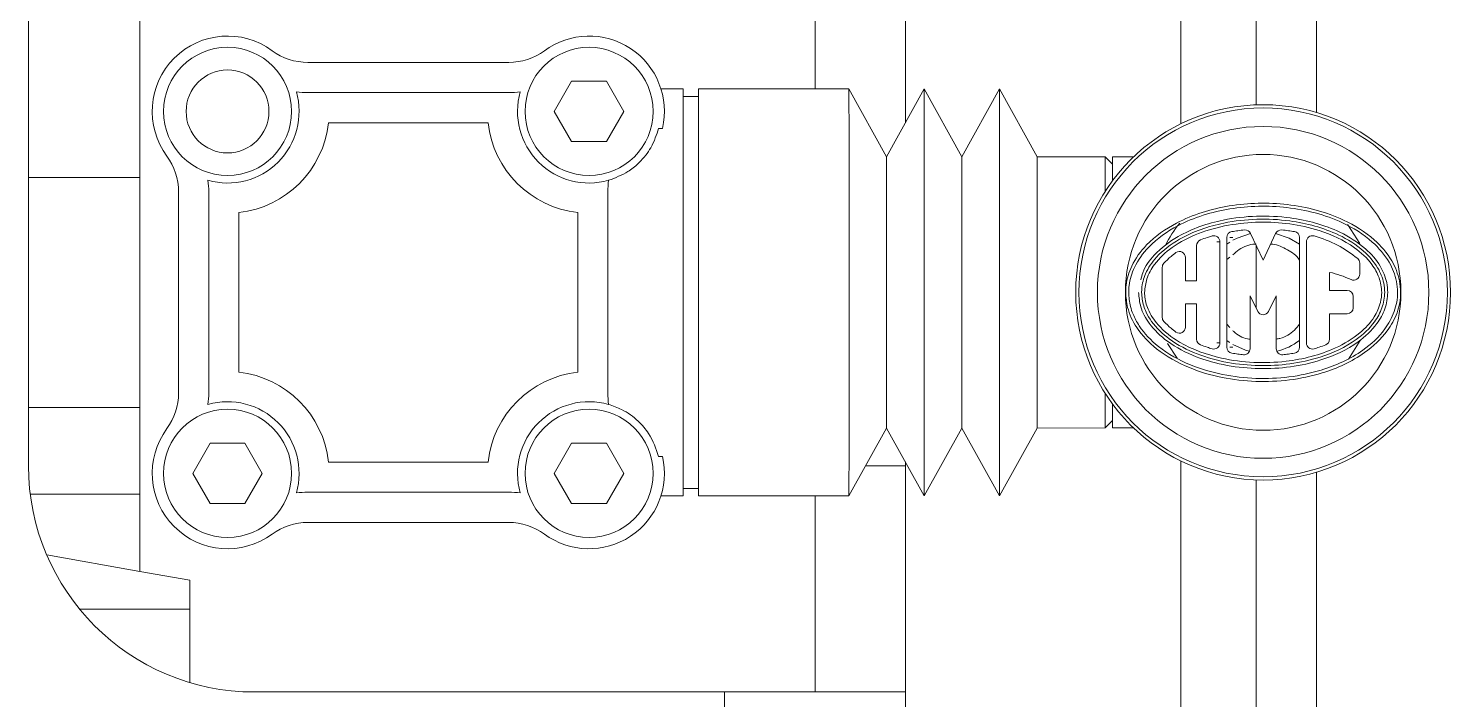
# Model space of a CAD drawing. Header units: millimetres. Extents: x 119 to 316, y 482 to 761.
# Drawn here: x 158.074 to 162.795, y 541.796 to 544.021 of the extents above; entities that cross this region are included whole.
import ezdxf

# ---------------------------------------------------------------- set-up
doc = ezdxf.new("R2010")
doc.units = ezdxf.units.MM

msp = doc.modelspace()

# ---------------------------------------------------------------- linework, layer by layer
at = {"color": 7, "linetype": 'Continuous', "lineweight": 15}
for p, q in [((158.4439, 547.6174), (158.4439, 542.2209)), ((158.0741, 546.9709), (158.0741, 542.5709)), ((160.985, 543.708), (160.985, 544.3339)), ((162.3491, 544.2994), (162.3491, 543.7424)), ((162.1491, 544.2743), (162.1491, 543.7676)), ((160.685, 543.8208), (160.685, 544.221)), ((159.6683, 543.9084), (159.0016, 543.9084)), ((159.6683, 543.8084), (159.0016, 543.8084)), ((159.8772, 543.8459), (159.8195, 543.7459)), ((159.9927, 543.8459), (159.8772, 543.8459)), ((160.0504, 543.7459), (159.9927, 543.8459)), ((160.2475, 543.8209), (160.1742, 543.8209)), ((160.2475, 543.8209), (160.2475, 542.4709)), ((160.7977, 543.8208), (160.2977, 543.8209)), ((160.9226, 543.5957), (160.7977, 543.8208)), ((161.0477, 543.8207), (160.9226, 543.5957)), ((161.1726, 543.5957), (161.0477, 543.8207)), ((161.2977, 543.8206), (161.1726, 543.5957)), ((161.4226, 543.5956), (161.2977, 543.8206)), ((160.2976, 543.7959), (160.2476, 543.7959)), ((159.5996, 543.7084), (159.0704, 543.7084)), ((159.8195, 543.7459), (159.8772, 543.6459)), ((159.9927, 543.6459), (160.0504, 543.7459)), ((160.1786, 543.6896), (160.1657, 543.6896)), ((159.8772, 543.6459), (159.9927, 543.6459)), ((161.6476, 543.5956), (161.4226, 543.5956)), ((161.6725, 543.5707), (161.6476, 543.5956)), ((161.7426, 543.5956), (161.6725, 543.5956)), ((161.6725, 543.5956), (161.6725, 543.5161)), ((158.4439, 543.5272), (158.0741, 543.5272)), ((158.5725, 543.4793), (158.5725, 542.8126)), ((158.6725, 543.4793), (158.6725, 542.8126)), ((159.9975, 542.8126), (159.9975, 543.4793)), ((158.7725, 543.4105), (158.7725, 542.8813)), ((159.8975, 542.8813), (159.8975, 543.4105)), ((162.131, 543.3415), (162.1725, 543.2524)), ((162.1725, 543.2524), (162.214, 543.3415)), ((161.9518, 543.1845), (161.9518, 543.3014)), ((162.019, 543.3137), (162.029, 543.3137)), ((162.029, 543.3137), (162.029, 542.9781)), ((162.0518, 542.9641), (162.0518, 543.3278)), ((162.0518, 543.3054), (162.0618, 543.3125)), ((162.0718, 543.3278), (162.0618, 543.3278)), ((162.1491, 543.3027), (162.1491, 543.0939)), ((162.2931, 543.3278), (162.2931, 542.9641)), ((162.316, 542.9781), (162.316, 543.3137)), ((161.9147, 543.2613), (161.9147, 543.1845)), ((162.0518, 543.2544), (162.0618, 543.2625)), ((162.4931, 543.2431), (162.4931, 543.2064)), ((161.8376, 543.063), (161.8376, 543.2289)), ((162.3931, 543.2123), (162.3931, 543.1524)), ((161.9147, 543.1845), (161.9518, 543.1845)), ((162.3931, 543.1524), (162.4516, 543.1524)), ((161.9518, 543.1074), (161.9147, 543.1074)), ((161.9147, 543.1074), (161.9147, 543.0306)), ((161.9518, 542.9905), (161.9518, 543.1074)), ((162.1289, 543.1342), (162.1289, 542.9592)), ((162.1546, 543.0828), (162.1289, 543.1342)), ((162.216, 543.1342), (162.1904, 543.0828)), ((162.216, 542.9592), (162.216, 543.1342)), ((162.4716, 543.1324), (162.4716, 543.0952)), ((162.3931, 543.0752), (162.3931, 542.9905)), ((162.4516, 543.0752), (162.3931, 543.0752)), ((162.0618, 543.0297), (162.0518, 543.0403)), ((162.019, 542.9781), (162.029, 542.9781)), ((162.0718, 542.9641), (162.0618, 542.9641)), ((158.0741, 542.7647), (158.4439, 542.7647)), ((161.6725, 542.7758), (161.6725, 542.6963)), ((161.6476, 542.6963), (161.6725, 542.7212)), ((160.7977, 542.4711), (160.9226, 542.6961)), ((160.9226, 542.6961), (161.0477, 542.4711)), ((161.0477, 542.4711), (161.1726, 542.6962)), ((161.1726, 542.6962), (161.2977, 542.4712)), ((161.2977, 542.4712), (161.4226, 542.6962)), ((161.4226, 542.6962), (161.6476, 542.6963)), ((161.6725, 542.6963), (161.7426, 542.6963)), ((158.6772, 542.6459), (158.6195, 542.5459)), ((158.7927, 542.6459), (158.6772, 542.6459)), ((158.8504, 542.5459), (158.7927, 542.6459)), ((159.8772, 542.6459), (159.8195, 542.5459)), ((159.9927, 542.6459), (159.8772, 542.6459)), ((160.0504, 542.5459), (159.9927, 542.6459)), ((159.0704, 542.5834), (159.5996, 542.5834)), ((160.1657, 542.6022), (160.1786, 542.6022)), ((160.985, 542.5709), (160.985, 542.5839)), ((158.6195, 542.5459), (158.6772, 542.4459)), ((158.7927, 542.4459), (158.8504, 542.5459)), ((159.8195, 542.5459), (159.8772, 542.4459)), ((159.9927, 542.4459), (160.0504, 542.5459)), ((160.985, 541.8209), (160.985, 542.5709)), ((162.3491, 542.5494), (162.3491, 541.7709)), ((159.0016, 542.4834), (159.6683, 542.4834)), ((160.2476, 542.4959), (160.2976, 542.4959)), ((162.1491, 542.5243), (162.1491, 541.7709)), ((158.4439, 542.4772), (158.0799, 542.4772)), ((158.6772, 542.4459), (158.7927, 542.4459)), ((159.8772, 542.4459), (159.9927, 542.4459)), ((160.1742, 542.4709), (160.2475, 542.4709)), ((160.2977, 542.4709), (160.7977, 542.4711)), ((160.685, 541.8209), (160.685, 542.471)), ((159.0016, 542.3834), (159.6683, 542.3834)), ((158.4439, 542.2209), (158.1347, 542.2754)), ((158.4439, 542.2209), (158.61, 542.1916)), ((158.61, 542.1916), (158.61, 541.8521)), ((158.61, 542.0959), (158.2437, 542.0959)), ((158.8241, 541.8209), (160.385, 541.8209)), ((160.385, 541.8209), (160.985, 541.8209)), ((160.985, 540.5991), (160.985, 541.8209))]:
    msp.add_line(p, q, dxfattribs=at)
at = {"color": 8, "linetype": 'Continuous', "lineweight": 15}
for p, q in [((161.8991, 544.3371), (161.8991, 543.7047)), ((161.8866, 542.928), (161.8553, 542.9767)), ((162.4946, 542.9862), (162.4559, 542.9247)), ((161.8991, 542.5871), (161.8991, 540.5991)), ((160.985, 542.5709), (160.8531, 542.5709)), ((160.385, 540.5991), (160.385, 541.8209))]:
    msp.add_line(p, q, dxfattribs=at)
at = {"color": 7, "linetype": 'Continuous', "lineweight": 15, "flags": 128}
for points in [[(160.2977, 542.4709), (160.2977, 542.4732), (160.2977, 542.4916), (160.2977, 542.5278), (160.2978, 542.5808), (160.2978, 542.6493), (160.2978, 542.7313), (160.2978, 542.8247), (160.2978, 542.9268), (160.2978, 543.0348), (160.2978, 543.1459), (160.2978, 543.257), (160.2978, 543.3651), (160.2978, 543.4672), (160.2978, 543.5605), (160.2978, 543.6425), (160.2978, 543.711), (160.2977, 543.7641), (160.2977, 543.8003), (160.2977, 543.8186), (160.2977, 543.8209)], [(160.7977, 542.4711), (160.7977, 542.4734), (160.7977, 542.4917), (160.7977, 542.5279), (160.7978, 542.581), (160.7978, 542.6494), (160.7978, 542.7314), (160.7978, 542.8247), (160.7978, 542.9268), (160.7978, 543.0348), (160.7978, 543.1459), (160.7978, 543.257), (160.7978, 543.365), (160.7978, 543.4671), (160.7978, 543.5604), (160.7978, 543.6424), (160.7978, 543.7109), (160.7977, 543.7639), (160.7977, 543.8001), (160.7977, 543.8185), (160.7977, 543.8208)], [(161.0477, 542.4711), (161.0477, 542.4734), (161.0477, 542.4918), (161.0477, 542.528), (161.0478, 542.581), (161.0478, 542.6495), (161.0478, 542.7315), (161.0478, 542.8248), (161.0478, 542.9268), (161.0478, 543.0349), (161.0478, 543.1459), (161.0478, 543.257), (161.0478, 543.365), (161.0478, 543.4671), (161.0478, 543.5604), (161.0478, 543.6424), (161.0478, 543.7108), (161.0477, 543.7639), (161.0477, 543.8001), (161.0477, 543.8184), (161.0477, 543.8207)], [(161.2977, 542.4712), (161.2977, 542.4735), (161.2977, 542.4918), (161.2977, 542.528), (161.2978, 542.5811), (161.2978, 542.6495), (161.2978, 542.7315), (161.2978, 542.8248), (161.2978, 542.9268), (161.2978, 543.0349), (161.2978, 543.1459), (161.2978, 543.257), (161.2978, 543.365), (161.2978, 543.4671), (161.2978, 543.5603), (161.2978, 543.6423), (161.2978, 543.7108), (161.2977, 543.7638), (161.2977, 543.8), (161.2977, 543.8183), (161.2977, 543.8206)], [(160.2476, 542.4959), (160.2477, 542.4981), (160.2477, 542.5158), (160.2477, 542.5507), (160.2477, 542.6018), (160.2478, 542.6677), (160.2478, 542.7467), (160.2478, 542.8366), (160.2478, 542.9349), (160.2478, 543.0389), (160.2478, 543.1459), (160.2478, 543.2529), (160.2478, 543.357), (160.2478, 543.4553), (160.2478, 543.5452), (160.2478, 543.6241), (160.2477, 543.6901), (160.2477, 543.7412), (160.2477, 543.776), (160.2477, 543.7937), (160.2476, 543.7959)], [(160.2976, 542.4959), (160.2977, 542.4982), (160.2977, 542.5158), (160.2977, 542.5507), (160.2977, 542.6018), (160.2978, 542.6677), (160.2978, 542.7467), (160.2978, 542.8366), (160.2978, 542.9349), (160.2978, 543.0389), (160.2978, 543.1459), (160.2978, 543.2529), (160.2978, 543.357), (160.2978, 543.4553), (160.2978, 543.5452), (160.2978, 543.6241), (160.2977, 543.6901), (160.2977, 543.7412), (160.2977, 543.776), (160.2977, 543.7937), (160.2976, 543.7959)], [(160.9226, 542.6961), (160.9226, 542.6967), (160.9226, 542.7105), (160.9226, 542.7421), (160.9227, 542.7902), (160.9227, 542.8529), (160.9227, 542.9276), (160.9227, 543.0113), (160.9227, 543.1004), (160.9227, 543.1914), (160.9227, 543.2806), (160.9227, 543.3642), (160.9227, 543.4389), (160.9227, 543.5016), (160.9226, 543.5498), (160.9226, 543.5814), (160.9226, 543.5952), (160.9226, 543.5957)], [(161.1726, 542.6962), (161.1726, 542.6967), (161.1726, 542.7105), (161.1726, 542.7421), (161.1727, 542.7903), (161.1727, 542.853), (161.1727, 542.9277), (161.1727, 543.0113), (161.1727, 543.1004), (161.1727, 543.1914), (161.1727, 543.2806), (161.1727, 543.3642), (161.1727, 543.4389), (161.1727, 543.5016), (161.1726, 543.5497), (161.1726, 543.5813), (161.1726, 543.5951), (161.1726, 543.5957)], [(161.4226, 542.6962), (161.4226, 542.6968), (161.4226, 542.7106), (161.4226, 542.7422), (161.4227, 542.7903), (161.4227, 542.853), (161.4227, 542.9277), (161.4227, 543.0113), (161.4227, 543.1004), (161.4227, 543.1914), (161.4227, 543.2805), (161.4227, 543.3642), (161.4227, 543.4388), (161.4227, 543.5015), (161.4226, 543.5497), (161.4226, 543.5813), (161.4226, 543.595), (161.4226, 543.5956)], [(162.0718, 543.3187), (162.0857, 543.3261), (162.1309, 543.3416)], [(162.214, 543.3416), (162.2593, 543.3261), (162.2931, 543.3054)], [(162.0618, 542.9793), (162.0598, 542.9807), (162.0518, 542.9864)], [(162.1272, 542.9511), (162.1135, 542.9548), (162.0718, 542.9731)]]:
    msp.add_lwpolyline(points, dxfattribs=at)
at = {"color": 8, "linetype": 'Continuous', "lineweight": 15, "flags": 128}
msp.add_lwpolyline([(162.4527, 543.3712), (162.4535, 543.3701), (162.4932, 543.3084)], dxfattribs=at)
at = {"color": 7, "linetype": 'Continuous', "lineweight": 15}
for centre, radius in [((158.735, 543.7459), 0.2125), ((159.935, 543.7459), 0.2125), ((158.735, 543.7459), 0.1375), ((162.1725, 543.1459), 0.6221), ((162.1725, 543.1459), 0.6114), ((162.1725, 543.1459), 0.5501), ((162.1725, 543.1459), 0.4573), ((158.735, 542.5459), 0.2125), ((159.935, 542.5459), 0.2125)]:
    msp.add_circle(centre, radius, dxfattribs=at)
for centre, radius, start, end in [((158.735, 543.7459), 0.25, 53.6639, 216.3361), ((159.935, 543.7459), 0.25, 346.9887, 126.3361), ((159.0016, 544.1084), 0.2, 233.6639, 270), ((159.6683, 544.1084), 0.2, 270, 306.3361), ((158.735, 543.7459), 0.2375, 254.1314, 15.8686), ((159.0016, 544.1084), 0.3, 262.6874, 270), ((159.6683, 544.1084), 0.3, 270, 277.3126), ((159.935, 543.7459), 0.2375, 164.1314, 285.8686), ((158.735, 543.7459), 0.3375, 276.3794, 353.6206), ((159.935, 543.7459), 0.3375, 186.3794, 263.6206), ((158.3725, 543.4793), 0.2, 0, 36.3361), ((104.8598, 543.499), 56.7879, 359.98078, 0.09741), ((158.3725, 543.4793), 0.3, 0, 7.3126), ((160.2975, 543.4793), 0.3, 172.6874, 180), ((162.009, 543.3137), 0.02, 0, 106.0749), ((162.0718, 543.3278), 0.02, 99.3153, 180), ((162.1128, 543.333), 0.02, 25, 95.3993), ((162.2321, 543.333), 0.02, 84.6007, 155), ((162.2731, 543.3278), 0.02, 0, 80.6847), ((162.336, 543.3137), 0.02, 73.9251, 180), ((161.9718, 543.3014), 0.02, 110.8548, 180), ((161.8576, 543.2289), 0.02, 137.86, 180), ((161.8947, 543.2613), 0.02, 0, 125.2077), ((162.4731, 543.2431), 0.02, 0, 47.9102), ((162.3191, 542.8733), 0.347, 65.1883, 77.6788), ((162.4731, 543.2064), 0.02, 245.1883, 0), ((162.4516, 543.1324), 0.02, 0, 90), ((162.4516, 543.0952), 0.02, 270, 0), ((161.8576, 543.063), 0.02, 180, 222.14), ((162.1725, 543.0917), 0.02, 206.5, 333.5), ((161.8947, 543.0306), 0.02, 234.7923, 0), ((161.9718, 542.9905), 0.02, 180, 249.1452), ((162.009, 542.9781), 0.02, 253.9251, 0), ((162.0718, 542.9641), 0.02, 180, 260.6847), ((162.1089, 542.9592), 0.02, 264.2386, 0), ((162.236, 542.9592), 0.02, 180, 275.7614), ((162.1725, 543.1459), 0.2, 283.0769, 307.1102), ((162.2731, 542.9641), 0.02, 279.3153, 0), ((162.336, 542.9781), 0.02, 180, 286.0749), ((162.3731, 542.9905), 0.02, 290.8548, 0), ((158.735, 542.5459), 0.3375, 6.3794, 83.6206), ((159.935, 542.5459), 0.3375, 96.3794, 173.6206), ((158.3725, 542.8126), 0.2, 323.6639, 0), ((158.3725, 542.8126), 0.3, 352.6874, 0), ((160.2975, 542.8126), 0.3, 180, 187.3126), ((91.1405, 542.8022), 70.5072, 359.913933, 0.007871), ((158.735, 542.5459), 0.2375, 344.1314, 105.8686), ((159.935, 542.5459), 0.2375, 74.1314, 195.8686), ((158.735, 542.5459), 0.25, 143.6639, 306.3361), ((159.935, 542.5459), 0.25, 233.6639, 13.0113), ((158.8241, 542.5709), 0.75, 180, 270), ((159.0016, 542.1834), 0.3, 90, 97.3126), ((159.6683, 542.1834), 0.3, 82.6874, 90), ((159.0016, 542.1834), 0.2, 90, 126.3361), ((159.6683, 542.1834), 0.2, 53.6639, 90)]:
    msp.add_arc(centre, radius, start, end, dxfattribs=at)
at = {"color": 8, "linetype": 'Continuous', "lineweight": 15}
msp.add_arc((162.1725, 543.1459), 0.3595, 140.4097, 154.3532, dxfattribs=at)
at = {"color": 7, "linetype": 'Continuous', "lineweight": 15}
for points, knots in [([(159.9999, 543.5175), (160.0223, 543.526), (160.0591, 543.54), (160.089, 543.5645), (160.1161, 543.5906), (160.1474, 543.6316), (160.159, 543.6685), (160.1657, 543.6896)], [0, 0, 0, 0, 0.238972, 0.394119, 0.415655, 0.664508, 1, 1, 1, 1]), ([(161.7162, 543.1459), (161.7165, 543.1539), (161.7177, 543.1837), (161.7355, 543.2408), (161.7902, 543.3159), (161.8741, 543.3744), (161.9694, 543.4133), (162.0923, 543.4422), (162.2217, 543.445), (162.3488, 543.4213), (162.4483, 543.3859), (162.5371, 543.3311), (162.5998, 543.2587), (162.625, 543.1954), (162.6311, 543.136), (162.6204, 543.0773), (162.5808, 543.0061), (162.4988, 542.9305), (162.3838, 542.8786), (162.2598, 542.8527), (162.1476, 542.8478), (162.0354, 542.8605), (161.9222, 542.8939), (161.8229, 542.9486), (161.7536, 543.0205), (161.7208, 543.088), (161.7175, 543.1292), (161.7162, 543.1459)], [0, 0, 0, 0, 0.010045, 0.037566, 0.073636, 0.125112, 0.163941, 0.202828, 0.283586, 0.324427, 0.365214, 0.415963, 0.453948, 0.483851, 0.500024, 0.528714, 0.557284, 0.601161, 0.666771, 0.713397, 0.76006, 0.80755, 0.854973, 0.907885, 0.948256, 0.979005, 1, 1, 1, 1]), ([(161.7262, 543.1459), (161.7274, 543.13), (161.7292, 543.1054), (161.7421, 543.0681), (161.7678, 543.0198), (161.8295, 542.9564), (161.9263, 542.9031), (162.0375, 542.8704), (162.148, 542.8579), (162.2585, 542.8627), (162.3803, 542.8881), (162.4929, 542.9388), (162.5727, 543.0122), (162.6107, 543.0806), (162.6209, 543.1365), (162.6152, 543.193), (162.591, 543.2536), (162.5302, 543.3235), (162.4437, 543.377), (162.3461, 543.4117), (162.2208, 543.435), (162.0633, 543.4315), (161.9044, 543.3832), (161.7976, 543.3088), (161.7447, 543.2364), (161.7276, 543.1819), (161.7265, 543.1535), (161.7262, 543.1459)], [0, 0, 0, 0, 0.020467, 0.031784, 0.050746, 0.090855, 0.143989, 0.191933, 0.239948, 0.287164, 0.334342, 0.400367, 0.444051, 0.47216, 0.50015, 0.51591, 0.545211, 0.582869, 0.633749, 0.67495, 0.716206, 0.797967, 0.876158, 0.927662, 0.963308, 0.990215, 1, 1, 1, 1]), ([(161.7668, 543.187), (161.7685, 543.1952), (161.7752, 543.226), (161.8159, 543.2796), (161.9036, 543.3465), (162.0237, 543.3868), (162.1508, 543.4015), (162.2827, 543.3948), (162.4087, 543.3611), (162.5087, 543.2992), (162.5613, 543.2394), (162.5827, 543.187), (162.5879, 543.1383), (162.5791, 543.0904), (162.5467, 543.0318), (162.4772, 542.9674), (162.376, 542.9212), (162.2634, 542.8964), (162.1582, 542.8907), (162.0525, 542.9008), (161.9486, 542.9292), (161.8584, 542.9755), (161.7961, 543.0347), (161.764, 543.0932), (161.7606, 543.1298), (161.7591, 543.1459)], [0, 0, 0, 0, 0.012046, 0.045265, 0.093665, 0.17063, 0.22435, 0.278084, 0.360896, 0.409566, 0.446079, 0.474099, 0.489756, 0.516434, 0.542995, 0.585144, 0.651082, 0.701122, 0.751212, 0.802658, 0.854024, 0.906105, 0.947313, 0.976748, 1, 1, 1, 1]), ([(161.7691, 543.1459), (161.7704, 543.1308), (161.7724, 543.1082), (161.7853, 543.076), (161.8093, 543.0355), (161.8647, 542.9835), (161.9524, 542.9385), (162.0544, 542.9107), (162.1584, 542.9007), (162.2619, 542.9064), (162.3725, 542.9306), (162.4712, 542.9756), (162.5386, 543.0379), (162.5695, 543.0936), (162.5777, 543.1388), (162.5729, 543.1846), (162.5525, 543.2343), (162.5019, 543.2916), (162.4044, 543.3519), (162.2809, 543.3848), (162.1511, 543.3914), (162.0261, 543.3771), (161.9093, 543.3375), (161.8222, 543.273), (161.7813, 543.2134), (161.7697, 543.1711), (161.7692, 543.1501), (161.7691, 543.1459)], [0, 0, 0, 0, 0.022019, 0.032873, 0.05028, 0.090366, 0.141695, 0.19272, 0.243825, 0.293615, 0.343355, 0.408428, 0.449446, 0.474892, 0.500169, 0.51498, 0.541693, 0.577044, 0.624853, 0.706981, 0.76043, 0.813865, 0.890065, 0.937414, 0.96938, 0.993876, 1, 1, 1, 1]), ([(161.7791, 543.1459), (161.7791, 543.1426), (161.7796, 543.1235), (161.7898, 543.0845), (161.8275, 543.0281), (161.909, 542.9661), (162.0202, 542.9267), (162.141, 542.9109), (162.2696, 542.9154), (162.3921, 542.9459), (162.4897, 543.0036), (162.5404, 543.0575), (162.5623, 543.1062), (162.568, 543.1513), (162.5596, 543.1956), (162.5299, 543.2484), (162.4649, 543.3081), (162.369, 543.3517), (162.2609, 543.3755), (162.1593, 543.3811), (162.0569, 543.3714), (161.958, 543.3445), (161.8728, 543.3014), (161.8146, 543.2478), (161.7839, 543.1942), (161.7806, 543.161), (161.7791, 543.1459)], [0, 0, 0, 0, 0.005047, 0.028665, 0.059452, 0.105436, 0.18035, 0.234211, 0.288094, 0.373507, 0.420953, 0.45693, 0.483117, 0.499874, 0.524721, 0.54944, 0.590003, 0.655222, 0.705587, 0.756004, 0.807883, 0.85968, 0.909579, 0.950099, 0.977426, 1, 1, 1, 1]), ([(161.9647, 543.32), (161.972, 543.3227), (161.9847, 543.3274), (161.9978, 543.3312), (162.0034, 543.3329)], [0, 0, 0, 0, 0.566772, 1, 1, 1, 1]), ([(162.0686, 543.3475), (162.0753, 543.3485), (162.0894, 543.3507), (162.1036, 543.3522), (162.1109, 543.353)], [0, 0, 0, 0, 0.4785882, 1, 1, 1, 1]), ([(162.234, 543.353), (162.2414, 543.3522), (162.2556, 543.3507), (162.2696, 543.3485), (162.2764, 543.3475)], [0, 0, 0, 0, 0.5214122, 1, 1, 1, 1]), ([(162.3415, 543.3329), (162.3684, 543.3242), (162.4208, 543.3072), (162.4649, 543.2741), (162.4865, 543.2579)], [0, 0, 0, 0, 0.511238, 1, 1, 1, 1]), ([(162.0718, 543.2706), (162.0785, 543.2765), (162.0991, 543.2944), (162.1279, 543.3063), (162.1478, 543.3062), (162.1491, 543.3062)], [0, 0, 0, 0, 0.313844, 0.957991, 1, 1, 1, 1]), ([(162.1976, 543.3063), (162.198, 543.3063), (162.2153, 543.3064), (162.2478, 543.2905), (162.2807, 543.272), (162.2917, 543.2552), (162.2931, 543.253)], [0, 0, 0, 0, 0.009769, 0.461729, 0.929973, 1, 1, 1, 1]), ([(161.8428, 543.2423), (161.847, 543.2467), (161.8546, 543.2547), (161.8681, 543.2665), (161.8777, 543.2735), (161.8832, 543.2776)], [0, 0, 0, 0, 0.338992, 0.615718, 1, 1, 1, 1]), ([(161.8832, 543.0142), (161.8776, 543.0183), (161.8631, 543.0289), (161.8505, 543.0417), (161.8428, 543.0496)], [0, 0, 0, 0, 0.384442, 1, 1, 1, 1]), ([(162.1289, 542.9905), (162.1262, 542.9909), (162.1062, 542.9939), (162.0855, 543.0045), (162.0728, 543.0181), (162.0718, 543.0192)], [0, 0, 0, 0, 0.12772, 0.931452, 1, 1, 1, 1]), ([(162.2931, 543.0403), (162.2878, 543.0337), (162.271, 543.0127), (162.2428, 542.9952), (162.2202, 542.9918), (162.216, 542.9911)], [0, 0, 0, 0, 0.274479, 0.867604, 1, 1, 1, 1]), ([(162.0034, 542.9589), (161.9978, 542.9606), (161.9847, 542.9645), (161.972, 542.9692), (161.9647, 542.9718)], [0, 0, 0, 0, 0.433228, 1, 1, 1, 1]), ([(162.3802, 542.9718), (162.373, 542.9692), (162.3602, 542.9645), (162.3472, 542.9606), (162.3415, 542.9589)], [0, 0, 0, 0, 0.566772, 1, 1, 1, 1]), ([(162.1069, 542.9393), (162.1009, 542.9399), (162.0881, 542.9413), (162.0753, 542.9433), (162.0686, 542.9443)], [0, 0, 0, 0, 0.4713688, 1, 1, 1, 1]), ([(162.2764, 542.9443), (162.2696, 542.9433), (162.2569, 542.9413), (162.2441, 542.9399), (162.238, 542.9393)], [0, 0, 0, 0, 0.528631, 1, 1, 1, 1]), ([(160.1657, 542.6022), (160.1574, 542.6274), (160.1447, 542.6662), (160.098, 542.7219), (160.0517, 542.7563), (160.0145, 542.7693), (159.9999, 542.7744)], [0, 0, 0, 0, 0.394307, 0.605609, 0.845065, 1, 1, 1, 1])]:
    msp.add_open_spline(points, degree=3, knots=knots, dxfattribs=at)

doc.saveas('drawing.dxf')
